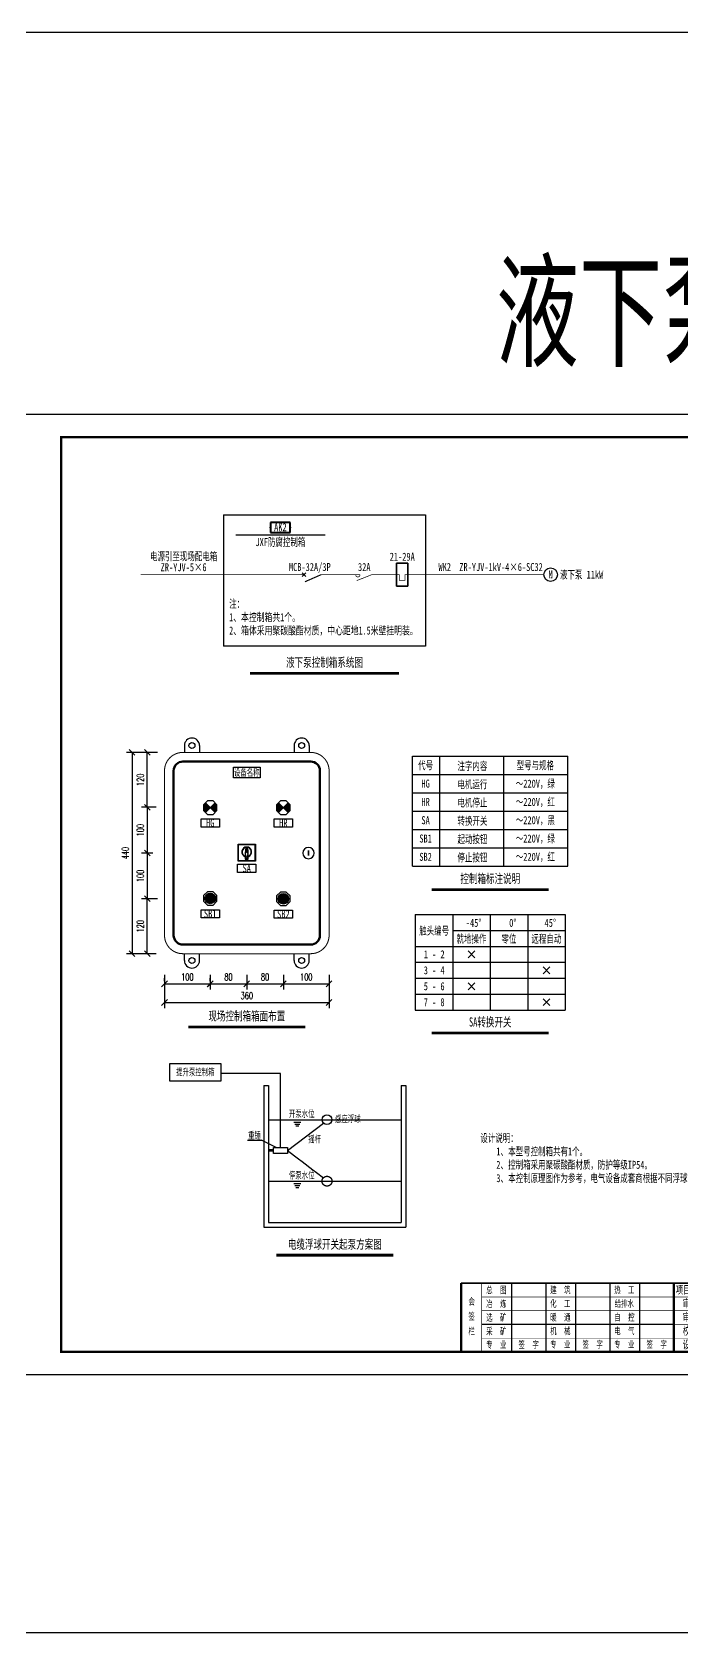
# Model space of a CAD drawing. Header units: millimetres. Extents: x 257344 to 1270023, y 272924 to 540726.
# Drawn here: x 698634 to 727070, y 446375 to 516375 of the extents above; entities that cross this region are included whole.
import ezdxf
from ezdxf.enums import TextEntityAlignment as Align

# ---------------------------------------------------------------- set-up
doc = ezdxf.new("R2010")
doc.units = ezdxf.units.MM
for name, pattern in [('事故照明', [800, 600, 0, -200, 0]), ('常规', [20, 10, 0, 10]), ('接地线', [1460, 500, 500, -200, 60, -200])]:
    doc.linetypes.add(name, pattern=pattern)
for name, color, linetype in [('1', 7, 'Continuous'), ('4', 1, 'Continuous'), ('TEXT', 4, 'Continuous'), ('动力平面导线层', 3, '常规'), ('动力平面设备层', 1, 'Continuous'), ('图框', 7, 'Continuous'), ('文字', 7, 'Continuous'), ('标注-照明', 7, 'Continuous'), ('照明平面导线层', 3, 'Continuous'), ('照明平面设备层', 1, 'Continuous'), ('电气-接地设计-接地线', 3, '接地线'), ('高低压系统', 4, 'Continuous')]:
    doc.layers.add(name, color=color, linetype=linetype)
doc.layers.add('CAXA0层', color=7, linetype='Continuous', lineweight=25)
doc.layers.add('SW', color=8, linetype='Continuous', lineweight=20)
doc.styles.add('DIM_FONT', font='txt.shx', dxfattribs={"width": 0.7, "bigfont": 'hzdx.shx'})
doc.styles.add('HZ', font='', dxfattribs={"width": 0.75})
doc.styles.add('标准', font='', dxfattribs={"width": 0.667})
doc.styles.get('HZ').set_extended_font_data('SimSun')
doc.styles.get('标准').set_extended_font_data('NSimSun')
doc.dimstyles.new('副本 DIM20', dxfattribs={"dimtxt": 300, "dimasz": 2, "dimexe": 250, "dimexo": 300, "dimgap": 150, "dimtad": 1, "dimdec": 4, "dimlfac": 0.05, "dimzin": 0, "dimdsep": 46, "dimtxsty": 'DIM_FONT', "dimblk1": '_DIMX', "dimblk2": '_DIMX', "dimsah": 1, "dimcen": 0.09, "dimadec": 0, "dimazin": 0, "dimtfac": 1, "dimtdec": 4, "dimtix": 1, "dimtmove": 2, "dimatfit": 3, "dimldrblk": '_DIMX', "dimfxl": 250, "dimtolj": 1, "dimtzin": 0, "dimarcsym": 0})

# ---------------------------------------------------------------- blocks, each defined once
blk = doc.blocks.new('_Oblique')
at = {"color": 0, "linetype": 'ByBlock', "lineweight": -2}
blk.add_line((-0.5, -0.5), (0.5, 0.5), dxfattribs=at)
blk = doc.blocks.new('*D50')
at = {"layer": '1', "color": 3, "linetype": 'ByBlock', "lineweight": -2}
for p, q in [((703749, 484876), (702763, 484876)), ((703013, 484876), (703013, 476076)), ((703749, 476076), (702763, 476076))]:
    blk.add_line(p, q, dxfattribs=at)
at = {"layer": 'Defpoints', "color": 0, "linetype": 'ByBlock'}
for p in [(704049, 484876), (703013, 476076), (704049, 476076)]:
    blk.add_point(p, dxfattribs=at)
at = {"layer": '1', "color": 3, "linetype": 'ByBlock', "lineweight": -2, "xscale": 250, "yscale": 250, "zscale": 250}
for p, rotation in [((703013, 484876), 90), ((703013, 476076), 270)]:
    blk.add_blockref('_Oblique', p, dxfattribs=dict(at, rotation=rotation))
at = {"layer": '1', "color": 7, "linetype": 'ByBlock', "insert": (702713, 480476), "char_height": 300, "attachment_point": 5, "rotation": 90, "style": 'DIM_FONT'}
blk.add_mtext('\\A1;440', dxfattribs=at)
blk = doc.blocks.new('_DIMX')
blk.add_line((-150, 0), (150, 0))
at = {"const_width": 50}
blk.add_lwpolyline([(-70, -70), (70, 70)], dxfattribs=at)
blk = doc.blocks.new('*D51')
at = {"layer": '1', "color": 3, "linetype": 'ByBlock', "lineweight": -2}
for p, q in [((704131, 478476), (703427, 478476)), ((703677, 476076), (703677, 478476)), ((704072, 476076), (703427, 476076))]:
    blk.add_line(p, q, dxfattribs=at)
at = {"layer": 'Defpoints', "color": 0, "linetype": 'ByBlock'}
for p in [(703677, 478476), (704431, 478476), (704372, 476076)]:
    blk.add_point(p, dxfattribs=at)
at = {"layer": '1', "color": 3, "linetype": 'ByBlock', "lineweight": -2, "xscale": 250, "yscale": 250, "zscale": 250}
for p, rotation in [((703677, 478476), 90), ((703677, 476076), 270)]:
    blk.add_blockref('_Oblique', p, dxfattribs=dict(at, rotation=rotation))
at = {"layer": '1', "color": 7, "linetype": 'ByBlock', "insert": (703377, 477276), "char_height": 300, "attachment_point": 5, "rotation": 90, "style": 'DIM_FONT'}
blk.add_mtext('\\A1;120', dxfattribs=at)
blk = doc.blocks.new('*D52')
at = {"layer": '1', "color": 3, "linetype": 'ByBlock', "lineweight": -2}
for p, q in [((703855, 480476), (703427, 480476)), ((703677, 480476), (703677, 478476)), ((703917, 478476), (703427, 478476))]:
    blk.add_line(p, q, dxfattribs=at)
at = {"layer": 'Defpoints', "color": 0, "linetype": 'ByBlock'}
for p in [(704155, 480476), (703677, 478476), (704217, 478476)]:
    blk.add_point(p, dxfattribs=at)
at = {"layer": '1', "color": 3, "linetype": 'ByBlock', "lineweight": -2, "xscale": 250, "yscale": 250, "zscale": 250}
for p, rotation in [((703677, 480476), 90), ((703677, 478476), 270)]:
    blk.add_blockref('_Oblique', p, dxfattribs=dict(at, rotation=rotation))
at = {"layer": '1', "color": 7, "linetype": 'ByBlock', "insert": (703377, 479476), "char_height": 300, "attachment_point": 5, "rotation": 90, "style": 'DIM_FONT'}
blk.add_mtext('\\A1;100', dxfattribs=at)
blk = doc.blocks.new('*D53')
at = {"layer": '1', "color": 3, "linetype": 'ByBlock', "lineweight": -2}
for p, q in [((703855, 482476), (703427, 482476)), ((703677, 482476), (703677, 480476)), ((703917, 480476), (703427, 480476))]:
    blk.add_line(p, q, dxfattribs=at)
at = {"layer": 'Defpoints', "color": 0, "linetype": 'ByBlock'}
for p in [(704155, 482476), (703677, 480476), (704217, 480476)]:
    blk.add_point(p, dxfattribs=at)
at = {"layer": '1', "color": 3, "linetype": 'ByBlock', "lineweight": -2, "xscale": 250, "yscale": 250, "zscale": 250}
for p, rotation in [((703677, 482476), 90), ((703677, 480476), 270)]:
    blk.add_blockref('_Oblique', p, dxfattribs=dict(at, rotation=rotation))
at = {"layer": '1', "color": 7, "linetype": 'ByBlock', "insert": (703377, 481476), "char_height": 300, "attachment_point": 5, "rotation": 90, "style": 'DIM_FONT'}
blk.add_mtext('\\A1;100', dxfattribs=at)
blk = doc.blocks.new('*D54')
at = {"layer": '1', "color": 3, "linetype": 'ByBlock', "lineweight": -2}
for p, q in [((704131, 484876), (703427, 484876)), ((703677, 482476), (703677, 484876)), ((704072, 482476), (703427, 482476))]:
    blk.add_line(p, q, dxfattribs=at)
at = {"layer": 'Defpoints', "color": 0, "linetype": 'ByBlock'}
for p in [(703677, 484876), (704431, 484876), (704372, 482476)]:
    blk.add_point(p, dxfattribs=at)
at = {"layer": '1', "color": 3, "linetype": 'ByBlock', "lineweight": -2, "xscale": 250, "yscale": 250, "zscale": 250}
for p, rotation in [((703677, 484876), 90), ((703677, 482476), 270)]:
    blk.add_blockref('_Oblique', p, dxfattribs=dict(at, rotation=rotation))
at = {"layer": '1', "color": 7, "linetype": 'ByBlock', "insert": (703377, 483676), "char_height": 300, "attachment_point": 5, "rotation": 90, "style": 'DIM_FONT'}
blk.add_mtext('\\A1;120', dxfattribs=at)
blk = doc.blocks.new('*D55')
at = {"layer": '1', "color": 3, "linetype": 'ByBlock', "lineweight": -2}
for p, q in [((708030, 475153), (708030, 474508)), ((708030, 474758), (709631, 474758)), ((709631, 475153), (709631, 474508))]:
    blk.add_line(p, q, dxfattribs=at)
at = {"layer": 'Defpoints', "color": 0, "linetype": 'ByBlock'}
for p in [(708030, 475453), (709631, 475453), (709631, 474758)]:
    blk.add_point(p, dxfattribs=at)
at = {"layer": '1', "color": 3, "linetype": 'ByBlock', "lineweight": -2, "xscale": 250, "yscale": 250, "zscale": 250, "rotation": 180}
blk.add_blockref('_Oblique', (708030, 474758), dxfattribs=at)
at = {"layer": '1', "color": 3, "linetype": 'ByBlock', "lineweight": -2, "xscale": 250, "yscale": 250, "zscale": 250}
blk.add_blockref('_Oblique', (709631, 474758), dxfattribs=at)
at = {"layer": '1', "color": 7, "linetype": 'ByBlock', "insert": (708830, 475058), "char_height": 300, "attachment_point": 5, "style": 'DIM_FONT'}
blk.add_mtext('\\A1;80', dxfattribs=at)
blk = doc.blocks.new('*D56')
at = {"layer": '1', "color": 3, "linetype": 'ByBlock', "lineweight": -2}
for p, q in [((709631, 475153), (709631, 474508)), ((709631, 474758), (711631, 474758)), ((711631, 475153), (711631, 474508))]:
    blk.add_line(p, q, dxfattribs=at)
at = {"layer": 'Defpoints', "color": 0, "linetype": 'ByBlock'}
for p in [(709631, 475453), (711631, 475453), (711631, 474758)]:
    blk.add_point(p, dxfattribs=at)
at = {"layer": '1', "color": 3, "linetype": 'ByBlock', "lineweight": -2, "xscale": 250, "yscale": 250, "zscale": 250, "rotation": 180}
blk.add_blockref('_Oblique', (709631, 474758), dxfattribs=at)
at = {"layer": '1', "color": 3, "linetype": 'ByBlock', "lineweight": -2, "xscale": 250, "yscale": 250, "zscale": 250}
blk.add_blockref('_Oblique', (711631, 474758), dxfattribs=at)
at = {"layer": '1', "color": 7, "linetype": 'ByBlock', "insert": (710631, 475058), "char_height": 300, "attachment_point": 5, "style": 'DIM_FONT'}
blk.add_mtext('\\A1;100', dxfattribs=at)
blk = doc.blocks.new('*D57')
at = {"layer": '1', "color": 3, "linetype": 'ByBlock', "lineweight": -2}
for p, q in [((704431, 475153), (704431, 473692)), ((711631, 475153), (711631, 473692)), ((704431, 473942), (711631, 473942))]:
    blk.add_line(p, q, dxfattribs=at)
at = {"layer": 'Defpoints', "color": 0, "linetype": 'ByBlock'}
for p in [(704431, 475453), (711631, 475453), (711631, 473942)]:
    blk.add_point(p, dxfattribs=at)
at = {"layer": '1', "color": 3, "linetype": 'ByBlock', "lineweight": -2, "xscale": 250, "yscale": 250, "zscale": 250, "rotation": 180}
blk.add_blockref('_Oblique', (704431, 473942), dxfattribs=at)
at = {"layer": '1', "color": 3, "linetype": 'ByBlock', "lineweight": -2, "xscale": 250, "yscale": 250, "zscale": 250}
blk.add_blockref('_Oblique', (711631, 473942), dxfattribs=at)
at = {"layer": '1', "color": 7, "linetype": 'ByBlock', "insert": (708031, 474242), "char_height": 300, "attachment_point": 5, "style": 'DIM_FONT'}
blk.add_mtext('\\A1;360', dxfattribs=at)
blk = doc.blocks.new('*D58')
at = {"layer": '1', "color": 3, "linetype": 'ByBlock', "lineweight": -2}
for p, q in [((704431, 474870), (704431, 475008)), ((704431, 474758), (706431, 474758)), ((706431, 474870), (706431, 475008))]:
    blk.add_line(p, q, dxfattribs=at)
at = {"layer": 'Defpoints', "color": 0, "linetype": 'ByBlock'}
for p in [(706431, 474758), (704431, 474570), (706431, 474570)]:
    blk.add_point(p, dxfattribs=at)
at = {"layer": '1', "color": 3, "linetype": 'ByBlock', "lineweight": -2, "xscale": 250, "yscale": 250, "zscale": 250, "rotation": 180}
blk.add_blockref('_Oblique', (704431, 474758), dxfattribs=at)
at = {"layer": '1', "color": 3, "linetype": 'ByBlock', "lineweight": -2, "xscale": 250, "yscale": 250, "zscale": 250}
blk.add_blockref('_Oblique', (706431, 474758), dxfattribs=at)
at = {"layer": '1', "color": 7, "linetype": 'ByBlock', "insert": (705431, 475058), "char_height": 300, "attachment_point": 5, "style": 'DIM_FONT'}
blk.add_mtext('\\A1;100', dxfattribs=at)
blk = doc.blocks.new('*D59')
at = {"layer": '1', "color": 3, "linetype": 'ByBlock', "lineweight": -2}
for p, q in [((706428, 475153), (706428, 474508)), ((706428, 474758), (708030, 474758)), ((708030, 475153), (708030, 474508))]:
    blk.add_line(p, q, dxfattribs=at)
at = {"layer": 'Defpoints', "color": 0, "linetype": 'ByBlock'}
for p in [(706428, 475453), (708030, 475453), (708030, 474758)]:
    blk.add_point(p, dxfattribs=at)
at = {"layer": '1', "color": 3, "linetype": 'ByBlock', "lineweight": -2, "xscale": 250, "yscale": 250, "zscale": 250, "rotation": 180}
blk.add_blockref('_Oblique', (706428, 474758), dxfattribs=at)
at = {"layer": '1', "color": 3, "linetype": 'ByBlock', "lineweight": -2, "xscale": 250, "yscale": 250, "zscale": 250}
blk.add_blockref('_Oblique', (708030, 474758), dxfattribs=at)
at = {"layer": '1', "color": 7, "linetype": 'ByBlock', "insert": (707229, 475058), "char_height": 300, "attachment_point": 5, "style": 'DIM_FONT'}
blk.add_mtext('\\A1;80', dxfattribs=at)
blk = doc.blocks.new('PLA1')
at = {"color": 0, "linetype": 'ByBlock', "lineweight": -2}
for p, q in [((-500, 500), (-500, 0)), ((500, 500), (-500, 500)), ((-500, 0), (500, 0)), ((500, 0), (500, 500))]:
    blk.add_line(p, q, dxfattribs=at)
for p in [(-500, 250), (0, 500), (0, 0), (500, 250)]:
    blk.add_point(p, dxfattribs=at)
blk = doc.blocks.new('JJH')
at = {"color": 3, "linetype": '常规', "lineweight": 35}
for p, q in [((-500, -500), (-500, 0)), ((500, 0), (-500, 0)), ((500, -500), (500, 0)), ((-500, -500), (500, -500))]:
    blk.add_line(p, q, dxfattribs=at)
at = {"color": 3, "linetype": '常规', "lineweight": 35, "const_width": 30}
blk.add_lwpolyline([(0, 100), (0, -125), (-250, -125), (-250, -375), (0, -375), (0, -600)], dxfattribs=at)
blk = doc.blocks.new('GGF')
at = {"layer": '照明平面导线层', "color": 3, "linetype": '常规', "lineweight": 25, "ltscale": 2, "const_width": 30}
for points in [[(0, 0), (0, -365)], [(0, -1065), (-261, -402)], [(0, -365), (0, -544)], [(0, -1065), (0, -1429)]]:
    blk.add_lwpolyline(points, dxfattribs=at)
blk.add_lwpolyline([(0, -544, -1.122007), (0, -365, -1.343832)], format="xyb", dxfattribs=at)
blk = doc.blocks.new('DYDQ0201')
at = {"color": 0}
for points, const_width in [([(0, 0), (0, -3.75)], 0.3), ([(0, -11.25), (-3.11, -4.12)], 0.5), ([(0.86, -4.61), (-0.86, -2.89)], 0.5), ([(-0.86, -4.61), (0.86, -2.89)], 0.5), ([(0, -11.25), (0, -15)], 0.3)]:
    blk.add_lwpolyline(points, dxfattribs=dict(at, const_width=const_width))
blk = doc.blocks.new('3')
at = {"layer": 'TEXT', "color": 7, "lineweight": 25, "style": 'HZ', "width": 0.75}
for s, height, p in [('铜陵有色设计研究院有限责任公司', 400, (221501, 249018)), ('Tongling Nonferrous Design and Research Institute Co.,Ltd.', 200, (221613, 248659))]:
    blk.add_text(s, height=height, dxfattribs=at).set_placement(p)
blk = doc.blocks.new('铜陵有色图签02')
at = {"layer": '图框', "linetype": 'Continuous', "lineweight": 50}
for p, q in [((-38401, 3003), (-38401, 1)), ((-29100, 3001), (-29100, 0))]:
    blk.add_line(p, q, dxfattribs=at)
at = {"layer": '图框', "color": 7, "linetype": 'Continuous', "lineweight": 25}
for p, q in [((-36201, 3010), (-36201, 9)), ((-34701, 3010), (-34701, 9)), ((-33401, 3017), (-33401, 16)), ((-31901, 3017), (-31901, 16)), ((-30601, 3017), (-30601, 16)), ((-29100, 1201), (-37501, 1201))]:
    blk.add_line(p, q, dxfattribs=at)
at = {"layer": '图框', "color": 7, "linetype": 'Continuous', "lineweight": 35}
for p, q in [((-27300, 3001), (-27300, 1)), ((-21600, 1197), (-21600, -3)), ((-17100, 1200), (-17100, 0)), ((-15450, 0), (-15450, 1200)), ((-14550, 1200), (-14550, 0)), ((-12000, 1201), (-12000, 1)), ((-6900, 1202), (-6900, 2))]:
    blk.add_line(p, q, dxfattribs=at)
at = {"layer": '图框', "lineweight": 25}
blk.add_line((-17723, 1830), (-13223, 1830), dxfattribs=at)
at = {"layer": '图框', "lineweight": 70, "const_width": 70}
blk.add_lwpolyline([(-17980, 3001), (0, 3001), (-38401, 3001)], dxfattribs=at)
at = {"layer": '图框', "color": 7, "linetype": 'Continuous', "lineweight": 25, "const_width": 25}
for points in [[(-37501, 3000), (-37501, 0)], [(-25800, 3001), (-25800, 1)], [(-24300, 3001), (-24300, 1)], [(-23100, 2401), (-37501, 2401)], [(-23100, 1801), (-37501, 1801)], [(-23100, 1201), (-29100, 1201)], [(-602, 943), (-932, 371), (-272, 371), (-602, 943)], [(-12900, 600), (-18000, 600), (-37501, 600)]]:
    blk.add_lwpolyline(points, dxfattribs=at)
at = {"layer": '图框', "linetype": 'Continuous', "lineweight": 50, "const_width": 50}
for points in [[(-23100, 3001), (-23100, 1)], [(-18000, 3000), (-18000, 0)]]:
    blk.add_lwpolyline(points, dxfattribs=at)
at = {"layer": '图框', "lineweight": 50, "const_width": 50}
for points in [[(-12900, 3001), (-12900, 1)], [(-7800, 3001), (-7800, 1)], [(0, 3000), (0, 0)], [(-23100, 1200), (0, 1200)]]:
    blk.add_lwpolyline(points, dxfattribs=at)
at = {"layer": '图框', "lineweight": 25, "const_width": 35}
blk.add_lwpolyline([(-17723, 1930), (-13223, 1930)], dxfattribs=at)
at = {"layer": '图框', "color": 7, "linetype": 'Continuous', "lineweight": 35, "const_width": 25}
blk.add_lwpolyline([(-1200, 1201), (-1200, 0)], dxfattribs=at)
at = {"layer": '图框', "linetype": 'Continuous', "lineweight": 70, "const_width": 70}
blk.add_lwpolyline([(-38401, 1), (0, 0)], dxfattribs=at)
at = {"layer": '图框', "lineweight": 25}
blk.add_blockref('3', (-228268, -246986), dxfattribs=at)
at = {"layer": 'TEXT', "color": 7, "lineweight": 25, "style": '标准', "width": 0.667}
for s, height, p in [('总  图', 300, (-36862, 2555)), ('建  筑', 300, (-34062, 2562)), ('热  工', 300, (-31262, 2562)), ('项目负责人', 350, (-28197, 2541)), ('会', 300, (-37942, 2054)), ('冶  炼', 300, (-36862, 1955)), ('化  工', 300, (-34062, 1962)), ('给排水', 300, (-31262, 1962)), ('审  定', 350, (-28197, 1941)), ('签', 300, (-37942, 1404)), ('选  矿', 300, (-36862, 1355)), ('暖  通', 300, (-34062, 1362)), ('自  控', 300, (-31262, 1362)), ('审  核', 350, (-28197, 1341)), ('栏', 300, (-37942, 754)), ('采  矿', 300, (-36862, 754)), ('机  械', 300, (-34062, 761)), ('电  气', 300, (-31262, 761)), ('校  对', 350, (-28197, 741)), ('项目编号', 350, (-22343, 730)), ('专业', 350, (-17559, 730)), ('比例', 350, (-15009, 730)), ('所属', 350, (-12438, 730)), ('图号', 350, (-7339, 495)), ('专  业', 300, (-36862, 170)), ('签  字', 300, (-35449, 170)), ('专  业', 300, (-34062, 177)), ('签  字', 300, (-32649, 177)), ('专  业', 300, (-31262, 177)), ('签  字', 300, (-29849, 177)), ('设  计', 350, (-28197, 139)), ('设计阶段', 350, (-22343, 130)), ('图幅', 350, (-17559, 130)), ('日期', 350, (-15009, 130)), ('图号', 350, (-12438, 130))]:
    blk.add_text(s, height=height, dxfattribs=at).set_placement(p, align=Align.CENTER)

msp = doc.modelspace()

# ---------------------------------------------------------------- hatches: boundary and pattern name
at = {"linetype": 'ByBlock', "lineweight": 25}
h = msp.add_hatch(dxfattribs=at)
h.set_pattern_fill('ANSI31', color=3, scale=184.8, style=0)
h.set_pattern_definition([(45, (142028.618, 484655.48), (-16.3341666, 16.3341666), [])])
h.paths.add_polyline_path([(706430.97809, 482460.51784), (706222.07441, 482669.76868, 0.1991281417), (706135.29809, 482460.51784, 0.1986966109), (706221.72725, 482251.61416)])
h.paths.add_polyline_path([(706640.22893, 482669.42152), (706430.97809, 482460.51784), (706639.88178, 482251.267, 0.1991281417), (706726.65809, 482460.51784, 0.1986966109)])
h = msp.add_hatch(dxfattribs=at)
h.set_pattern_fill('ANSI31', color=1, scale=184.8, style=0)
h.set_pattern_definition([(45, (146618.47, 484655.48), (-16.3341666, 16.3341666), [])])
h.paths.add_polyline_path([(709630.97809, 482460.51784), (709422.07441, 482669.76868, 0.1991281417), (709335.29809, 482460.51784, 0.1986966109), (709421.72725, 482251.61416)])
h.paths.add_polyline_path([(709840.22893, 482669.42152), (709630.97809, 482460.51784), (709839.88178, 482251.267, 0.1991281417), (709926.65809, 482460.51784, 0.1986966109)])
at = {"layer": '文字', "linetype": 'ByBlock', "ltscale": 0.2}
h = msp.add_hatch(dxfattribs=at)
h.set_pattern_fill('ANSI31', color=0, scale=308, style=0)
h.set_pattern_definition([(45, (-2656074.973, 1853464.288), (-27.22361108, 27.22361108), [])])
edge = h.paths.add_edge_path()
edge.add_line((708090.56977, 480212.90866), (708090.56977, 480488.20668))
edge.add_line((707965.86667, 480488.2062), (707965.86667, 480212.90866))
edge.add_arc((707194.18531, 480488.2062), 896.38446, 359.999999999, 366.2311317254)
edge.add_arc((707610.00741, 480533.60755), 478.09114, 6.2311317161, 14.7669743249)
edge.add_arc((707868.90016, 480601.85034), 210.3552, 14.7669743383, 32.4716252576)
edge.add_arc((708028.21822, 480703.23625), 21.51308, 32.4716252706, 90.0000000158)
edge.add_arc((708028.21822, 480703.23625), 21.51308, 90.0000000065, 147.5283747517)
edge.add_arc((708187.53627, 480601.85034), 210.3552, 147.5283747424, 165.2330256616)
edge.add_arc((708446.42903, 480533.60755), 478.09114, 165.233025662, 173.7688682705)
edge.add_arc((708862.25113, 480488.2062), 896.38446, 173.7688682747, 180.0000000009)
edge.add_line((707965.86667, 480212.90866), (708090.56977, 480212.90866))
at = {"layer": '电气-接地设计-接地线', "linetype": 'ByBlock', "ltscale": 0.2}
h = msp.add_hatch(color=3, dxfattribs=at)
edge = h.paths.add_edge_path()
edge.add_arc((706430.97809, 478491.55563), 230.34819, 0, 360)
h = msp.add_hatch(color=1, dxfattribs=at)
edge = h.paths.add_edge_path()
edge.add_arc((709630.97809, 478476.03802), 230.34819, 0, 360)

# ---------------------------------------------------------------- linework, layer by layer
at = {"color": 0, "lineweight": -3, "ltscale": 100}
for p, q in [((707008.8309, 495264.589), (715853.68729, 495264.589)), ((707008.8309, 495264.589), (707008.8309, 489525.4604)), ((715853.68729, 495264.589), (715853.68729, 489525.4604)), ((715853.68729, 489525.4604), (707008.8309, 489525.4604))]:
    msp.add_line(p, q, dxfattribs=at)
for p, q in [((721366.47194, 492497.76545), (721366.47194, 492518.07739)), ((709506.41073, 470834.29426), (706898.70052, 470834.29426)), ((709506.41073, 467600.98769), (709506.41073, 470834.29426)), ((708781.29815, 470317.95465), (708781.29815, 464117.95465)), ((708781.29815, 470317.95465), (708981.29815, 470317.95465)), ((708981.29815, 470317.95465), (708981.29815, 464317.95465)), ((714781.29815, 470317.95465), (714781.29815, 464317.95465)), ((714781.29815, 470317.95465), (714981.29815, 470317.95465)), ((714981.29815, 470317.95465), (714981.29815, 464117.95465)), ((708981.29815, 468817.95465), (714781.29815, 468817.95465)), ((709810.49002, 467473.46654), (711381.34647, 468670.95522)), ((709202.33144, 467501.94877), (708981.29815, 467501.94877)), ((709202.33144, 467441.83174), (708981.29815, 467441.83174)), ((708981.29815, 466128.97844), (714781.29815, 466128.97844)), ((708781.29815, 464117.95465), (714981.29815, 464117.95465)), ((708981.29815, 464317.95465), (714781.29815, 464317.95465))]:
    msp.add_line(p, q)
at = {"color": 3, "linetype": 'ByBlock', "lineweight": 25}
for p, q in [((706640.22893, 482669.42152), (706221.72725, 482251.61416)), ((706639.88178, 482251.267), (706222.07441, 482669.76868))]:
    msp.add_line(p, q, dxfattribs=at)
at = {"color": 1, "linetype": 'ByBlock', "lineweight": 25}
for p, q in [((709840.22893, 482669.42152), (709421.72725, 482251.61416)), ((709839.88178, 482251.267), (709422.07441, 482669.76868))]:
    msp.add_line(p, q, dxfattribs=at)
at = {"color": 0, "linetype": 'ByBlock', "lineweight": 25}
for p, q in [((707965.86667, 480488.2062), (707965.86667, 480212.90866)), ((707965.86667, 480212.90866), (708090.56977, 480212.90866)), ((708090.56977, 480212.90866), (708090.56977, 480488.20668))]:
    msp.add_line(p, q, dxfattribs=at)
at = {"color": 0}
for p in [(708063.88851, 467916.30332), (709315.84493, 467600.98769)]:
    msp.add_line(p, (708671.93215, 467916.30332), dxfattribs=at)
at = {"linetype": '事故照明'}
msp.add_line((709810.49002, 467473.46654), (711381.34647, 466275.97787), dxfattribs=at)
at = {"color": 3}
for points in [[(257344.27341, 516374.72138), (780473.32221, 516374.72138), (780473.32221, 446374.72138), (257344.27341, 446374.72138)], [(709202.33144, 467600.98769), (709810.49002, 467600.98769), (709810.49002, 467345.9454), (709202.33144, 467345.9454)]]:
    msp.add_lwpolyline(points, close=True, dxfattribs=at)
at = {"color": 4, "linetype": 'ByBlock', "lineweight": 35, "const_width": 30}
msp.add_lwpolyline([(714481.44531, 492647.95463), (714706.44531, 492647.95463)], dxfattribs=at)
at = {"color": 252, "linetype": 'ByBlock', "lineweight": 50}
for points in [[(705230.97809, 484476.03802, 0.4142135624), (704830.97809, 484076.03802)], [(711230.97809, 484076.03802, 0.4142135624), (710830.97809, 484476.03802)], [(704830.97809, 476876.03802, 0.4142135624), (705230.97809, 476476.03802)], [(710830.97809, 476476.03802, 0.4142135624), (711230.97809, 476876.03802)]]:
    msp.add_lwpolyline(points, format="xyb", dxfattribs=at)
for points in [[(705230.97809, 484476.03802), (710830.97809, 484476.03802)], [(704830.97809, 476876.03802), (704830.97809, 484076.03802)], [(711230.97809, 484076.03802), (711230.97809, 476876.03802)], [(710830.97809, 476476.03802), (705230.97809, 476476.03802)]]:
    msp.add_lwpolyline(points, dxfattribs=at)
at = {"color": 0, "linetype": 'ByBlock', "lineweight": 25}
for points in [[(707451.34514, 484226.03802), (708610.61104, 484226.03802), (708610.61104, 483770.01192), (707451.34514, 483770.01192)], [(706031.9141, 481969.20822), (706830.04209, 481969.20822), (706830.04209, 481606.38846), (706031.9141, 481606.38846)], [(709231.9141, 481969.20822), (710030.04209, 481969.20822), (710030.04209, 481606.38846), (709231.9141, 481606.38846)], [(707647.04495, 480869.96672), (708409.47956, 480869.96672), (708409.47956, 480117.6948), (707647.04495, 480117.6948)], [(707630.55618, 479984.7284), (708428.68417, 479984.7284), (708428.68417, 479621.90864), (707630.55618, 479621.90864)], [(706031.9141, 478000.24858), (706830.04209, 478000.24858), (706830.04209, 477637.42882), (706031.9141, 477637.42882)], [(709231.9141, 477984.73097), (710030.04209, 477984.73097), (710030.04209, 477621.91121), (709231.9141, 477621.91121)]]:
    msp.add_lwpolyline(points, close=True, dxfattribs=at)
at = {"color": 3, "linetype": 'ByBlock', "lineweight": 25}
msp.add_lwpolyline([(706308.50343, 482756.19784), (706135.29809, 482582.99251), (706135.29809, 482338.04318), (706308.50343, 482164.83784), (706553.45276, 482164.83784), (706726.65809, 482338.04318), (706726.65809, 482582.99251), (706553.45276, 482756.19784)], close=True, dxfattribs=at)
at = {"color": 1, "linetype": 'ByBlock', "lineweight": 25}
msp.add_lwpolyline([(709508.50343, 482756.19784), (709335.29809, 482582.99251), (709335.29809, 482338.04318), (709508.50343, 482164.83784), (709753.45276, 482164.83784), (709926.65809, 482338.04318), (709926.65809, 482582.99251), (709753.45276, 482756.19784)], close=True, dxfattribs=at)
at = {"color": 0, "linetype": 'ByBlock', "lineweight": 25}
msp.add_lwpolyline([(708090.56977, 480488.2062), (708085.27405, 480585.49933), (708072.30742, 480655.46745, 0.077405152), (708046.36788, 480714.78623), (708028.21822, 480724.74933), (708010.06855, 480714.78623), (707984.12901, 480655.46745, 0.0372618705), (707971.16238, 480585.49933), (707965.86667, 480488.2062)], format="xyb", dxfattribs=at)
at = {"color": 3, "linetype": 'ByBlock', "const_width": 64}
msp.add_lwpolyline([(710731.23435, 480595.85868), (710731.23435, 480359.89438)], dxfattribs=at)
at = {"linetype": 'ByBlock', "lineweight": 25}
for points in [[(706308.50343, 478787.2382), (706135.29809, 478614.03287), (706135.29809, 478369.08353), (706308.50343, 478195.8782), (706553.45276, 478195.8782), (706726.65809, 478369.08353), (706726.65809, 478614.03287), (706553.45276, 478787.2382)], [(709508.50343, 478771.72059), (709335.29809, 478598.51526), (709335.29809, 478353.56593), (709508.50343, 478180.36059), (709753.45276, 478180.36059), (709926.65809, 478353.56593), (709926.65809, 478598.51526), (709753.45276, 478771.72059)]]:
    msp.add_lwpolyline(points, close=True, dxfattribs=at)
at = {"color": 4}
msp.add_lwpolyline([(704659.77166, 471275.47246), (706898.70052, 471275.47246), (706898.70052, 470495.00197), (704659.77166, 470495.00197)], close=True, dxfattribs=at)
at = {"color": 1, "lineweight": 30, "ltscale": 100}
msp.add_circle((721320.178, 492647.95463), 295.9, dxfattribs=at)
msp.add_circle((711539.3811, 468817.95465), 215.83275)
at = {"linetype": '事故照明'}
msp.add_circle((711539.3811, 466128.97844), 215.83275, dxfattribs=at)
at = {"color": 0, "linetype": 'ByBlock', "lineweight": 25}
for radius, start, end in [(216.4831, 286.7394786704, 253.2605213296), (200.7336, 288.0965024601, 251.9034975399)]:
    msp.add_arc((708028.21822, 480524.01573), radius, start, end, dxfattribs=at)
at = {"color": 3, "linetype": 'ByBlock'}
for start, end in [(90, 270), (270, 90)]:
    msp.add_arc((710730.97809, 480476.03802), 250, start, end, dxfattribs=at)
at = {"layer": '4', "color": 0, "linetype": 'ByBlock'}
for p, q in [((705300.97809, 485176.03802), (705300.97809, 484876.03802)), ((705960.97809, 485176.03802), (705960.97809, 484876.03802)), ((710100.97809, 485176.03802), (710100.97809, 484876.03802)), ((710760.97809, 485176.03802), (710760.97809, 484876.03802)), ((705300.97809, 475776.03802), (705300.97809, 476076.03802)), ((705960.97809, 475776.03802), (705960.97809, 476076.03802)), ((710100.97809, 475776.03802), (710100.97809, 476076.03802)), ((710760.97809, 475776.03802), (710760.97809, 476076.03802))]:
    msp.add_line(p, q, dxfattribs=at)
at = {"layer": '4', "color": 0, "linetype": 'ByBlock', "const_width": 45}
for points in [[(705230.97809, 484876.03802, 0.4142135624), (704430.97809, 484076.03802)], [(711630.97809, 484076.03802, 0.4142135624), (710830.97809, 484876.03802)], [(704430.97809, 476876.03802, 0.4142135624), (705230.97809, 476076.03802)], [(710830.97809, 476076.03802, 0.4142135624), (711630.97809, 476876.03802)]]:
    msp.add_lwpolyline(points, format="xyb", dxfattribs=at)
for points in [[(705230.97809, 484876.03802), (710830.97809, 484876.03802)], [(704430.97809, 476876.03802), (704430.97809, 484076.03802)], [(711630.97809, 484076.03802), (711630.97809, 476876.03802)], [(710830.97809, 476076.03802), (705230.97809, 476076.03802)]]:
    msp.add_lwpolyline(points, dxfattribs=at)
at = {"layer": '4', "color": 0, "linetype": 'ByBlock'}
for centre in [(705630.97809, 485176.03802), (710430.97809, 485176.03802), (705630.97809, 475776.03802), (710430.97809, 475776.03802)]:
    msp.add_circle(centre, 130, dxfattribs=at)
for centre, start, end in [((705630.97809, 485176.03802), 0, 180), ((710430.97809, 485176.03802), 0, 180), ((705630.97809, 475776.03802), 180, 0), ((710430.97809, 475776.03802), 180, 0)]:
    msp.add_arc(centre, 330, start, end, dxfattribs=at)
at = {"layer": 'CAXA0层', "color": 0, "linetype": 'Continuous', "lineweight": 30}
msp.add_line((707543.89372, 494385.20232), (711456.03153, 494385.20232), dxfattribs=at)
at = {"layer": 'CAXA0层', "color": 2, "linetype": 'Continuous', "lineweight": 40}
msp.add_line((708178.1138, 488360.4604), (714684.40438, 488360.4604), dxfattribs=at)
at = {"layer": 'CAXA0层', "color": 2, "linetype": 'Continuous', "lineweight": 0}
msp.add_line((708178.1138, 488294.97747), (714684.40438, 488294.97747), dxfattribs=at)
at = {"layer": 'CAXA0层', "color": 2, "linetype": 'ByBlock', "lineweight": 40}
for p, q in [((716132.57558, 478904.30938), (721230.72087, 478904.30938)), ((705482.13318, 472898.39106), (710580.27847, 472898.39106)), ((716132.57558, 472634.95548), (721230.72087, 472634.95548)), ((709332.2255, 462916.78271), (714430.37079, 462916.78271))]:
    msp.add_line(p, q, dxfattribs=at)
at = {"layer": 'CAXA0层', "color": 2, "linetype": 'ByBlock', "lineweight": 0}
for p, q in [((716132.57558, 478838.82645), (721230.72087, 478838.82645)), ((705482.13318, 472832.90813), (710580.27847, 472832.90813)), ((716132.57558, 472569.47255), (721230.72087, 472569.47255)), ((709332.2255, 462851.29978), (714430.37079, 462851.29978))]:
    msp.add_line(p, q, dxfattribs=at)
at = {"layer": 'SW', "color": 7, "linetype": 'ByBlock', "lineweight": 25}
for p, q in [((715281.64822, 484706.03802), (716481.64822, 484706.03802)), ((715281.64822, 483906.03802), (715281.64822, 484706.03802)), ((716481.64822, 484706.03802), (719281.64822, 484706.03802)), ((716481.64822, 483906.03802), (716481.64822, 484706.03802)), ((719281.64822, 483906.03802), (719281.64822, 484706.03802)), ((719281.64822, 484706.03802), (722081.64822, 484706.03802)), ((722081.64822, 483906.03802), (722081.64822, 484706.03802)), ((715281.64822, 483106.03802), (715281.64822, 483906.03802)), ((715281.64822, 483906.03802), (716481.64822, 483906.03802)), ((716481.64822, 483106.03802), (716481.64822, 483906.03802)), ((716481.64822, 483906.03802), (719281.64822, 483906.03802)), ((719281.64822, 483106.03802), (719281.64822, 483906.03802)), ((719281.64822, 483906.03802), (722081.64822, 483906.03802)), ((722081.64822, 483106.03802), (722081.64822, 483906.03802)), ((722081.64822, 483106.03802), (722081.64822, 483906.03802)), ((715281.64822, 482306.03802), (715281.64822, 483106.03802)), ((715281.64822, 483106.03802), (716481.64822, 483106.03802)), ((716481.64822, 482306.03802), (716481.64822, 483106.03802)), ((716481.64822, 483106.03802), (719281.64822, 483106.03802)), ((719281.64822, 482306.03802), (719281.64822, 483106.03802)), ((719281.64822, 483106.03802), (722081.64822, 483106.03802)), ((722081.64822, 482306.03802), (722081.64822, 483106.03802)), ((722081.64822, 482306.03802), (722081.64822, 483106.03802)), ((715281.64822, 482306.03802), (716481.64822, 482306.03802)), ((715281.64822, 481506.03802), (715281.64822, 482306.03802)), ((716481.64822, 482306.03802), (719281.64822, 482306.03802)), ((716481.64822, 481506.03802), (716481.64822, 482306.03802)), ((719281.64822, 481506.03802), (719281.64822, 482306.03802)), ((719281.64822, 482306.03802), (722081.64822, 482306.03802)), ((722081.64822, 481506.03802), (722081.64822, 482306.03802)), ((722081.64822, 481506.03802), (722081.64822, 482306.03802)), ((715281.64822, 480706.03802), (715281.64822, 481506.03802)), ((715281.64822, 481506.03802), (716481.64822, 481506.03802)), ((716481.64822, 480706.03802), (716481.64822, 481506.03802)), ((716481.64822, 481506.03802), (719281.64822, 481506.03802)), ((719281.64822, 480706.03802), (719281.64822, 481506.03802)), ((719281.64822, 481506.03802), (722081.64822, 481506.03802)), ((722081.64822, 480706.03802), (722081.64822, 481506.03802)), ((722081.64822, 480706.03802), (722081.64822, 481506.03802)), ((715281.64822, 480706.03802), (716481.64822, 480706.03802)), ((715281.64822, 479906.03802), (715281.64822, 480706.03802)), ((716481.64822, 480706.03802), (719281.64822, 480706.03802)), ((716481.64822, 479906.03802), (716481.64822, 480706.03802)), ((719281.64822, 480706.03802), (722081.64822, 480706.03802)), ((719281.64822, 479906.03802), (719281.64822, 480706.03802)), ((722081.64822, 479906.03802), (722081.64822, 480706.03802)), ((715281.64822, 479906.03802), (716481.64822, 479906.03802)), ((716481.64822, 479906.03802), (719281.64822, 479906.03802)), ((719281.64822, 479906.03802), (722081.64822, 479906.03802)), ((715402.8847, 477793.60987), (721960.41174, 477793.60987)), ((715402.8847, 477793.60987), (715402.8847, 473604.55638)), ((717042.26646, 477793.60987), (717042.26646, 473604.55638)), ((718681.64822, 477793.60987), (718681.64822, 473604.55638)), ((720321.02998, 477793.60987), (720321.02998, 473604.55638)), ((721960.41174, 477793.60987), (721960.41174, 473604.55638)), ((717042.26646, 477095.43429), (721960.41174, 477095.43429)), ((715402.8847, 476397.25871), (721960.41174, 476397.25871)), ((717713.85193, 476194.52275), (718010.06275, 475898.31193)), ((717713.85193, 475898.31193), (718010.06275, 476194.52275)), ((715402.8847, 475699.08312), (721960.41174, 475699.08312)), ((720992.61546, 475496.34716), (721288.82627, 475200.13635)), ((720992.61546, 475200.13635), (721288.82627, 475496.34716)), ((715402.8847, 475000.90754), (721960.41174, 475000.90754)), ((717713.85193, 474798.17158), (718010.06275, 474501.96077)), ((717713.85193, 474501.96077), (718010.06275, 474798.17158)), ((715402.8847, 474302.73196), (721960.41174, 474302.73196)), ((720992.61546, 474099.996), (721288.82627, 473803.78518)), ((720992.61546, 473803.78518), (721288.82627, 474099.996)), ((715402.8847, 473604.55638), (721960.41174, 473604.55638)), ((715402.8847, 473604.55638), (721960.41174, 473604.55638)), ((715402.8847, 473604.55638), (721960.41174, 473604.55638))]:
    msp.add_line(p, q, dxfattribs=at)
at = {"layer": '动力平面设备层', "color": 0, "linetype": 'ByBlock', "lineweight": -3, "ltscale": 100}
for p, q in [((710087.75221, 468712.17584), (710397.2954, 468712.17584)), ((710129.46211, 468627.96137), (710355.58551, 468627.96137)), ((710171.172, 468543.74689), (710313.87562, 468543.74689)), ((710087.75221, 466023.19963), (710397.2954, 466023.19963)), ((710129.46211, 465938.98516), (710355.58551, 465938.98516)), ((710171.172, 465854.77068), (710313.87562, 465854.77068))]:
    msp.add_line(p, q, dxfattribs=at)
at = {"layer": '图框', "linetype": 'Continuous', "lineweight": 100, "const_width": 100}
msp.add_lwpolyline([(699908.79781, 458665.48597), (755808.79781, 458665.48597), (755808.79781, 498665.48597), (699908.79781, 498665.48597)], close=True, dxfattribs=at)
at = {"layer": '文字', "color": 4, "linetype": 'ByBlock', "lineweight": 25, "const_width": 30}
for points in [[(711658.79793, 492647.92392), (712435.03121, 492647.95463)], [(713864.20398, 492647.95463), (714481.44531, 492647.95463)], [(715181.44531, 492647.95463), (721024.278, 492647.95463)]]:
    msp.add_lwpolyline(points, dxfattribs=at)
at = {"layer": '标注-照明', "color": 0, "linetype": 'ByBlock'}
msp.add_lwpolyline([(707673.40222, 480850.1841), (708383.03422, 480850.1841), (708383.03422, 480140.5521), (707673.40222, 480140.5521)], close=True, dxfattribs=at)
at = {"layer": '照明平面设备层', "color": 0, "lineweight": -3, "ltscale": 100}
msp.add_lwpolyline([(697408.79781, 499665.48597), (756808.79781, 499665.48597), (756808.79781, 457665.48597), (697408.79781, 457665.48597)], close=True, dxfattribs=at)
at = {"layer": '照明平面设备层', "color": 130, "lineweight": -3, "const_width": 30}
for points in [[(703392.89838, 492647.91949), (709061.60008, 492647.91949)], [(709061.60008, 492647.91949), (710158.79793, 492647.91949)]]:
    msp.add_lwpolyline(points, dxfattribs=at)
at = {"layer": '电气-接地设计-接地线', "color": 3, "linetype": 'ByBlock', "ltscale": 0.2}
msp.add_circle((706430.97809, 478491.55563), 230.34819, dxfattribs=at)
at = {"layer": '电气-接地设计-接地线', "color": 1, "linetype": 'ByBlock', "ltscale": 0.2}
msp.add_circle((709630.97809, 478476.03802), 230.34819, dxfattribs=at)

# ---------------------------------------------------------------- block references
at = {"layer": '动力平面导线层', "color": 4, "linetype": 'ByBlock', "rotation": 90}
for name, p in [('JJH', (714581.44531, 492647.95463)), ('GGF', (712435.03121, 492647.95463))]:
    msp.add_blockref(name, p, dxfattribs=at)
at = {"layer": '图框', "lineweight": 25}
msp.add_blockref('铜陵有色图签02', (755808.79781, 458665.48597), dxfattribs=at)
at = {"layer": '照明平面设备层', "color": 1, "lineweight": 40, "xscale": 0.8640000005252659, "yscale": 0.8640000005252659, "zscale": 0.8640000000000001}
msp.add_blockref('PLA1', (709499.96263, 494494.06775), dxfattribs=at)
at = {"layer": '高低压系统', "lineweight": -3, "xscale": 100, "yscale": 100, "zscale": 100, "rotation": 90}
msp.add_blockref('DYDQ0201', (710158.79793, 492647.91949), dxfattribs=at)

# ---------------------------------------------------------------- texts
at = {"layer": 'SW', "color": 4, "linetype": 'ByBlock', "lineweight": 25, "style": '标准', "width": 0.667}
msp.add_text('液下泵AK2', height=4000, dxfattribs=at).set_placement((727108.79781, 502164.96643), align=Align.CENTER)
at = {"layer": 'SW', "color": 7, "linetype": 'Continuous', "lineweight": 25, "style": '标准', "width": 0.667}
for s, p in [('JXF防腐控制箱', (709499.96263, 493898.21635)), ('AK2', (709499.96263, 494549.2676)), ('电源引至现场配电箱', (705266.43401, 493273.49848)), ('21-29A', (714831.44531, 493258.6277)), ('ZR-YJV-5×6', (705266.43401, 492800.49848)), ('MCB-32A/3P', (710786.36461, 492807.91949)), ('32A', (713168.34619, 492807.91949)), ('液下泵 11kW', (722680.24662, 492475.40076))]:
    msp.add_text(s, height=350, dxfattribs=at).set_placement(p, align=Align.CENTER)
for s, p in [('WK2', (716414.91121, 492807.95463)), ('ZR-YJV-1kV-4×6-SC32', (717327.61031, 492807.95463))]:
    msp.add_text(s, height=350, dxfattribs=at).set_placement(p)
at = {"layer": 'SW', "color": 1, "linetype": 'Continuous', "lineweight": 25, "style": '标准', "width": 0.667}
msp.add_text('M', height=350, dxfattribs=at).set_placement((721320.178, 492488.97136), align=Align.CENTER)
at = {"layer": 'SW', "color": 2, "linetype": 'Continuous', "lineweight": 25, "style": '标准', "width": 0.667}
msp.add_text('液下泵控制箱系统图', height=400, dxfattribs=at).set_placement((711431.25909, 488615.47443), align=Align.CENTER)
at = {"layer": 'SW', "color": 7, "linetype": 'ByBlock', "lineweight": 25, "style": '标准', "width": 0.667}
for s, height, p in [('代号', 350, (715852.97721, 484136.95146)), ('注字内容', 350, (717900.91648, 484106.03802)), ('型号与规格', 350, (720653.77927, 484136.95146)), ('设备名称', 300, (708028.11996, 483847.77552)), ('电机运行', 350, (717900.91648, 483306.03802)), ('～220V，绿', 350, (720653.77927, 483336.95146)), ('HG', 350, (715852.97721, 483336.95146)), ('HR', 350, (715852.97721, 482536.95146)), ('电机停止', 350, (717900.91648, 482506.03802)), ('～220V，红', 350, (720653.77927, 482536.95146)), ('HG', 350, (706429.62017, 481618.58606)), ('HR', 350, (709629.62017, 481618.58606)), ('SA', 350, (715852.97721, 481736.95146)), ('转换开关', 350, (717900.91648, 481706.03802)), ('～220V，黑', 350, (720653.77927, 481736.95146)), ('SB1', 350, (715852.97721, 480936.95146)), ('起动按钮', 350, (717900.91648, 480906.03802)), ('～220V，绿', 350, (720653.77927, 480936.95146)), ('SB2', 350, (715852.97721, 480136.95146)), ('停止按钮', 350, (717900.91648, 480106.03802)), ('～220V，红', 350, (720653.77927, 480136.95146)), ('SA', 350, (708028.26225, 479634.10624)), ('SB1', 350, (706429.62017, 477649.62642)), ('SB2', 350, (709629.62017, 477634.10881)), ('-45°', 350, (717954.32611, 477249.6755)), ('0°', 350, (719668.97036, 477249.6755)), ('45°', 350, (721307.61723, 477249.6755)), ('触头编号', 350, (716228.09518, 476904.0333)), ('就地操作', 350, (717858.27662, 476551.49992)), ('零位', 350, (719497.65838, 476551.49992)), ('远程自动', 350, (721137.04014, 476551.49992)), ('1 - 2', 350, (716228.09518, 475874.72171)), ('3 - 4', 350, (716228.09518, 475176.54613)), ('5 - 6', 350, (716228.09518, 474478.37055)), ('7 - 8', 350, (716228.09518, 473780.19497))]:
    msp.add_text(s, height=height, dxfattribs=at).set_placement(p, align=Align.CENTER)
at = {"layer": 'SW', "color": 2, "linetype": 'ByBlock', "lineweight": 25, "style": '标准', "width": 0.667}
for s, p in [('控制箱标注说明', (718681.42049, 479159.32341)), ('现场控制箱箱面布置', (708030.97809, 473153.40509)), ('SA转换开关', (718681.42049, 472889.96951)), ('电缆浮球开关起泵方案图', (711881.07042, 463171.79674))]:
    msp.add_text(s, height=400, dxfattribs=at).set_placement(p, align=Align.CENTER)
at = {"layer": 'SW', "color": 0, "linetype": 'Continuous', "lineweight": 25, "insert": (707260.99564, 491547.77018), "char_height": 350, "width": 8834.8706464, "attachment_point": 1, "style": '标准'}
msp.add_mtext('注：\\P{\\fNSimSun|b0|i0|c134|p34;\\W0.7;1、本控制箱共1个。\\P2、箱体采用聚碳酸酯材质，中心距地1.5米壁挂明装。}', dxfattribs=at)
at = {"layer": 'SW', "color": 0, "linetype": 'ByBlock', "lineweight": 25, "insert": (718249.34683, 468187.7492), "char_height": 350, "width": 23102.543168, "attachment_point": 1, "style": '标准'}
msp.add_mtext('设计说明：\\P{\\W0.7;    1、\\W0.667;\\C7;本型号控制箱共有1个。\\P\\W0.7;\\C0;    2、\\W0.667;\\C7;控制箱采用聚碳酸酯材质，防护等级IP54。\\P\\W0.7;\\C0;    3、\\W0.667;\\C7;本控制原理图作为参考，电气设备成套商根据不同浮球类别进行深化设计。}', dxfattribs=at)
at = {"layer": 'TEXT', "color": 4, "linetype": 'ByBlock', "ltscale": 100, "style": '标准', "width": 0.667}
msp.add_text('提升泵控制箱', height=300, dxfattribs=at).set_placement((705779.23609, 470751.87471), align=Align.CENTER)
at = {"layer": 'TEXT', "color": 2, "linetype": 'ByBlock', "ltscale": 100, "style": '标准', "width": 0.667}
for s, p in [('开泵水位', (710431.92942, 468928.46698)), ('停泵水位', (710431.92942, 466239.49077))]:
    msp.add_text(s, height=300, dxfattribs=at).set_placement(p, align=Align.CENTER)
at = {"layer": 'TEXT', "color": 0, "linetype": 'ByBlock', "ltscale": 100, "style": '标准', "width": 0.667}
for s, p in [('感应浮球', (712450.81307, 468704.01526)), ('重锤', (708367.91033, 467984.58055)), ('摇杆', (710995.74383, 467818.76755))]:
    msp.add_text(s, height=300, dxfattribs=at).set_placement(p, align=Align.CENTER)

# ---------------------------------------------------------------- dimensions: what is measured, and where the dimension line sits
at = {"layer": '1', "color": 0, "linetype": 'ByBlock'}
for base, p1, p2, angle, picture, middle in [((703012.61224, 476076.03802), (704049.13706, 484876.03802), (704049.13706, 476076.03802), 90, '*D50', (702712.61224, 480476.03802)), ((703676.62471, 484876.03802), (704372.25403, 482476.03802), (704430.97809, 484876.03802), 270, '*D54', (703376.62471, 483676.03802)), ((703676.62471, 480476.03802), (704155.32145, 482476.03802), (704217.39907, 480476.03802), 270, '*D53', (703376.62471, 481476.03802)), ((703676.62471, 478476.03802), (704155.32145, 480476.03802), (704217.39907, 478476.03802), 270, '*D52', (703376.62471, 479476.03802)), ((703676.62471, 478476.03802), (704372.25403, 476076.03802), (704430.97809, 478476.03802), 270, '*D51', (703376.62471, 477276.03802))]:
    dim = msp.add_linear_dim(base=base, p1=p1, p2=p2, angle=angle, dimstyle='副本 DIM20', override={"dimasz": 250, "dimblk1": 'Oblique', "dimblk2": 'Oblique'}, dxfattribs=at)
    dim.commit()
    dim.dimension.update_dxf_attribs({"geometry": picture, "text_midpoint": middle})
for base, p1, p2, picture, middle in [((711630.97809, 473942.48286), (704430.97809, 475453.34055), (711630.97809, 475453.34055), '*D57', (708030.97809, 474242.48286)), ((708029.62017, 474757.71122), (706428.26225, 475453.34055), (708029.62017, 475453.34055), '*D59', (707228.94121, 475057.71122)), ((709630.97809, 474757.71122), (708029.62017, 475453.34055), (709630.97809, 475453.34055), '*D55', (708830.29913, 475057.71122)), ((711630.97809, 474757.71122), (709630.97809, 475453.34055), (711630.97809, 475453.34055), '*D56', (710630.97809, 475057.71122)), ((706430.97809, 474757.71122), (704430.97809, 474569.89003), (706430.97809, 474569.89003), '*D58', (705430.97809, 475057.71122))]:
    dim = msp.add_linear_dim(base=base, p1=p1, p2=p2, dimstyle='副本 DIM20', override={"dimasz": 250, "dimblk1": 'Oblique', "dimblk2": 'Oblique'}, dxfattribs=at)
    dim.commit()
    dim.dimension.update_dxf_attribs({"geometry": picture, "text_midpoint": middle})

doc.saveas('drawing.dxf')
